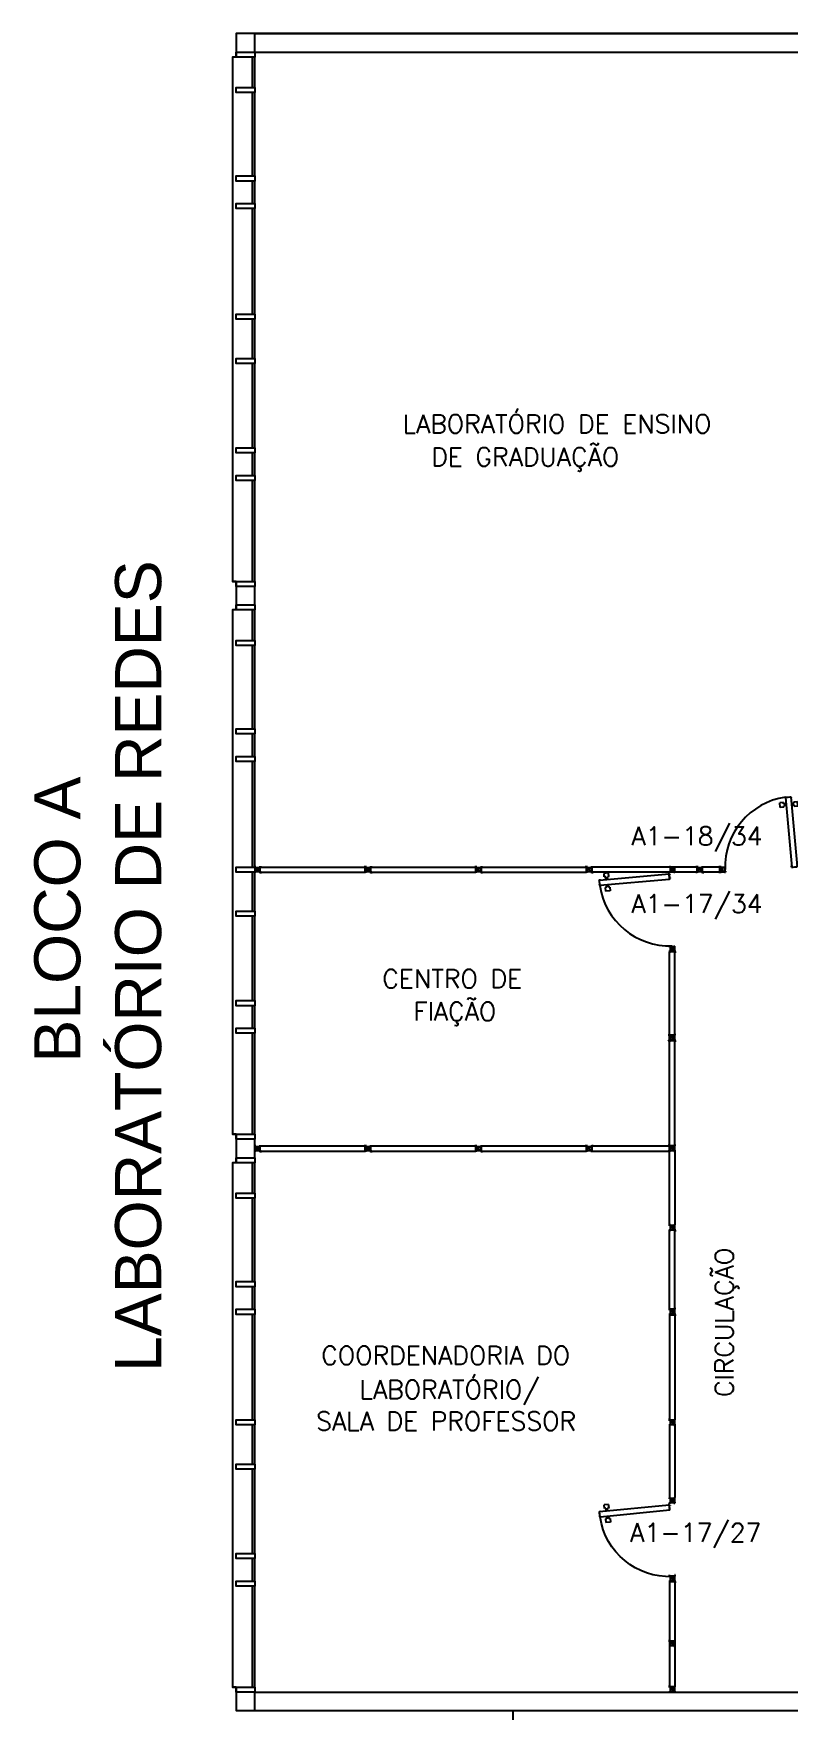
# Model space of a CAD drawing. Header units: millimetres. Extents: x 2280 to 2568, y 1267 to 1403.
# Drawn here: x 2291.83 to 2300.03, y 1291.29 to 1309.5 of the extents above; entities that cross this region are included whole.
import ezdxf

# ---------------------------------------------------------------- set-up
doc = ezdxf.new("R2010")
doc.units = ezdxf.units.MM
for name, color, linetype in [('ALV', 2, 'Continuous'), ('AREA', 2, 'Continuous'), ('DIV', 2, 'Continuous'), ('ENDEREÇO NOVO', 2, 'Continuous'), ('ESQ', 1, 'Continuous'), ('ESTRUT', 2, 'Continuous'), ('PL-Áreas-Depto', 2, 'Continuous'), ('TEXTO', 2, 'Continuous'), ('USO', 2, 'Continuous')]:
    doc.layers.add(name, color=color, linetype=linetype)
doc.styles.get("Standard").update_dxf_attribs({"font": 'arial.ttf'})
doc.styles.add('UNB-100', font='simplex.shx', dxfattribs={"height": 0.2})

# ---------------------------------------------------------------- blocks, each defined once
blk = doc.blocks.new('ESQ6')
at = {"layer": 'ESQ'}
for p, q in [((-0.24, 5.745), (-0.24, 0.055)), ((-0.2, 5.745), (-0.24, 5.745)), ((-0.2, 5.745), (-0.2, 5.745)), ((-0.025, 5.415), (-0.025, 5.745)), ((0, 5.415), (0, 5.745)), ((-0.025, 4.455), (-0.025, 5.36)), ((0, 4.455), (0, 5.36)), ((-0.025, 4.155), (-0.025, 4.4)), ((0, 4.155), (0, 4.4)), ((-0.025, 2.955), (-0.025, 4.1)), ((0, 2.955), (0, 4.1)), ((-0.025, 2.475), (-0.025, 2.9)), ((0, 2.475), (0, 2.9)), ((-0.025, 1.505), (-0.025, 2.42)), ((0, 1.505), (0, 2.42)), ((-0.025, 1.205), (-0.025, 1.45)), ((0, 1.205), (0, 1.45)), ((-0.025, 0.055), (-0.025, 1.15)), ((0, 0.055), (0, 1.15)), ((-0.2, 0.055), (-0.24, 0.055))]:
    blk.add_line(p, q, dxfattribs=at)
for points in [[(0, 5.745), (-0.2, 5.745), (-0.2, 5.8), (0, 5.8)], [(0, 5.36), (-0.2, 5.36), (-0.2, 5.415), (0, 5.415)], [(0, 4.4), (-0.2, 4.4), (-0.2, 4.455), (0, 4.455)], [(0, 4.1), (-0.2, 4.1), (-0.2, 4.155), (0, 4.155)], [(0, 2.9), (-0.2, 2.9), (-0.2, 2.955), (0, 2.955)], [(0, 2.42), (-0.2, 2.42), (-0.2, 2.475), (0, 2.475)], [(0, 1.45), (-0.2, 1.45), (-0.2, 1.505), (0, 1.505)], [(0, 1.15), (-0.2, 1.15), (-0.2, 1.205), (0, 1.205)], [(0, 0), (-0.2, 0), (-0.2, 0.055), (0, 0.055)]]:
    blk.add_lwpolyline(points, close=True, dxfattribs=at)
blk = doc.blocks.new('MTDIV')
for p, q in [((-0.0285, 0.0185), (-0.0285, 0.0285)), ((-0.0185, 0.0285), (-0.0285, 0.0285)), ((-0.0265, 0.0185), (-0.0285, 0.0185)), ((-0.0265, 0.0235), (-0.0265, 0.0265)), ((-0.0265, 0.0265), (-0.0185, 0.0265)), ((-0.0265, 0.0235), (0.0265, 0.0235)), ((-0.0215, 0.0235), (-0.0265, 0.0235)), ((-0.0265, 0.0185), (-0.0265, 0.0215)), ((-0.0265, 0.0215), (-0.0235, 0.0215)), ((-0.0235, 0.0215), (-0.0235, -0.0215)), ((-0.0215, 0.0235), (-0.0215, 0.0215)), ((-0.0215, 0.0215), (0.0215, 0.0215)), ((-0.0215, 0.0195), (0.0195, 0.0195)), ((-0.0215, 0.0195), (-0.0215, -0.0195)), ((-0.0185, 0.0265), (-0.0185, 0.0285)), ((-0.0049, 0), (0.0049, 0)), ((0, -0.0049), (0, 0.0049)), ((0.0115, 0.0095), (0.0115, 0.0075)), ((0.0195, 0.0095), (0.0115, 0.0095)), ((0.0215, 0.0075), (0.0115, 0.0075)), ((0.0135, 0.0075), (0.0135, 0.0055)), ((0.0215, 0.0055), (0.0135, 0.0055)), ((0.0185, 0.0265), (0.0185, 0.0285)), ((0.0185, 0.0285), (0.0285, 0.0285)), ((0.0185, 0.0265), (0.0265, 0.0265)), ((0.0195, 0.0195), (0.0195, 0.0095)), ((0.0215, 0.0235), (0.0215, 0.0075)), ((0.0215, 0.0235), (0.0265, 0.0235)), ((0.0215, 0.0055), (0.0215, -0.0055)), ((0.0235, 0.0215), (0.0235, -0.0215)), ((0.0265, 0.0215), (0.0235, 0.0215)), ((0.0265, 0.0235), (0.0265, 0.0265)), ((0.0265, 0.0185), (0.0265, 0.0215)), ((0.0265, 0.0185), (0.0285, 0.0185)), ((0.0285, 0.0185), (0.0285, 0.0285)), ((-0.0285, -0.0185), (-0.0285, -0.0285)), ((-0.0285, -0.0185), (-0.0265, -0.0185)), ((-0.0185, -0.0285), (-0.0285, -0.0285)), ((-0.0265, -0.0185), (-0.0265, -0.0215)), ((-0.0265, -0.0215), (-0.0235, -0.0215)), ((0.0265, -0.0235), (-0.0265, -0.0235)), ((-0.0265, -0.0235), (-0.0265, -0.0265)), ((-0.0215, -0.0235), (-0.0265, -0.0235)), ((-0.0185, -0.0265), (-0.0265, -0.0265)), ((-0.0215, -0.0195), (0.0195, -0.0195)), ((-0.0215, -0.0215), (0.0215, -0.0215)), ((-0.0215, -0.0215), (-0.0215, -0.0235)), ((-0.0185, -0.0265), (-0.0185, -0.0285)), ((0.0115, -0.0075), (0.0115, -0.0095)), ((0.0215, -0.0075), (0.0115, -0.0075)), ((0.0195, -0.0095), (0.0115, -0.0095)), ((0.0135, -0.0055), (0.0135, -0.0075)), ((0.0215, -0.0055), (0.0135, -0.0055)), ((0.0185, -0.0265), (0.0185, -0.0285)), ((0.0265, -0.0265), (0.0185, -0.0265)), ((0.0185, -0.0285), (0.0285, -0.0285)), ((0.0195, -0.0095), (0.0195, -0.0195)), ((0.0215, -0.0075), (0.0215, -0.0235)), ((0.0215, -0.0235), (0.0265, -0.0235)), ((0.0265, -0.0215), (0.0235, -0.0215)), ((0.0265, -0.0185), (0.0265, -0.0215)), ((0.0285, -0.0185), (0.0265, -0.0185)), ((0.0265, -0.0235), (0.0265, -0.0265)), ((0.0285, -0.0185), (0.0285, -0.0285))]:
    blk.add_line(p, q)
blk = doc.blocks.new('DIV12')
for p, q in [((-0.005, 0), (0.005, 0)), ((0, -0.005), (0, 0.005)), ((0.024, 0.018), (0.028, 0.018)), ((0.024, 0.018), (0.024, 0.016)), ((0.024, 0.016), (0.028, 0.016)), ((0.028, 0.03), (0.043, 0.03)), ((0.028, 0.018), (0.028, 0.03)), ((0.028, -0.017), (0.028, 0.016)), ((0.03, 0.028), (1.169, 0.028)), ((0.03, -0.029), (0.03, 0.028)), ((0.043, 0.03), (0.043, 0.028)), ((1.157, 0.03), (1.157, 0.028)), ((1.171, 0.03), (1.157, 0.03)), ((1.169, -0.029), (1.169, 0.028)), ((1.171, 0.018), (1.171, 0.03)), ((1.176, 0.018), (1.171, 0.018)), ((1.176, 0.016), (1.171, 0.016)), ((1.171, -0.017), (1.171, 0.016)), ((1.176, 0.018), (1.176, 0.016)), ((1.195, 0), (1.205, 0)), ((1.2, -0.005), (1.2, 0.005)), ((0.024, -0.017), (0.028, -0.017)), ((0.024, -0.017), (0.024, -0.019)), ((0.024, -0.019), (0.028, -0.019)), ((0.028, -0.031), (0.028, -0.019)), ((0.028, -0.031), (0.043, -0.031)), ((0.03, -0.029), (1.169, -0.029)), ((0.043, -0.029), (0.043, -0.031)), ((1.157, -0.029), (1.157, -0.031)), ((1.171, -0.031), (1.157, -0.031)), ((1.176, -0.017), (1.171, -0.017)), ((1.176, -0.019), (1.171, -0.019)), ((1.171, -0.031), (1.171, -0.019)), ((1.176, -0.017), (1.176, -0.019))]:
    blk.add_line(p, q)
blk = doc.blocks.new('PLXD')
at = {"color": 2}
for p, q in [((-0.172, 0.786), (-0.161, 0.787)), ((-0.172, 0.786), (-0.171, 0.772)), ((-0.169, 0.772), (-0.171, 0.772)), ((-0.17, 0.784), (-0.114, 0.789)), ((-0.17, 0.784), (-0.103, 0.028)), ((-0.159, 0.792), (-0.161, 0.792)), ((-0.161, 0.792), (-0.161, 0.787)), ((-0.159, 0.792), (-0.159, 0.787)), ((-0.159, 0.787), (-0.126, 0.79)), ((-0.124, 0.795), (-0.126, 0.795)), ((-0.124, 0.795), (-0.124, 0.79)), ((-0.124, 0.79), (-0.112, 0.791)), ((-0.114, 0.789), (-0.046, 0.033)), ((-0.112, 0.791), (-0.11, 0.777)), ((-0.105, 0.026), (-0.106, 0.04)), ((-0.104, 0.04), (-0.106, 0.04)), ((-0.105, 0.026), (-0.093, 0.027)), ((-0.103, 0.028), (-0.046, 0.033)), ((-0.092, 0.022), (-0.093, 0.027)), ((-0.09, 0.022), (-0.092, 0.022)), ((-0.091, 0.027), (-0.058, 0.03)), ((-0.09, 0.022), (-0.091, 0.027)), ((-0.057, 0.025), (-0.058, 0.03)), ((-0.055, 0.025), (-0.057, 0.025)), ((-0.056, 0.03), (-0.044, 0.031)), ((-0.055, 0.025), (-0.056, 0.03)), ((-0.045, 0.045), (-0.047, 0.045)), ((-0.044, 0.031), (-0.045, 0.045)), ((-0.008, 0), (0.006, 0)), ((0, 0.007), (0, -0.006))]:
    blk.add_line(p, q, dxfattribs=at)
for p, q in [((-0.126, 0.795), (-0.126, 0.79)), ((-0.11, 0.777), (-0.112, 0.777))]:
    blk.add_line(p, q)
at = {"color": 1}
for p, q in [((-0.08, 0.737), (-0.041, 0.74)), ((-0.079, 0.722), (-0.08, 0.737)), ((-0.036, 0.691), (-0.041, 0.74)), ((-0.194, 0.727), (-0.233, 0.723)), ((-0.229, 0.673), (-0.233, 0.723)), ((-0.189, 0.677), (-0.229, 0.673)), ((-0.192, 0.712), (-0.194, 0.727)), ((-0.164, 0.714), (-0.192, 0.712)), ((-0.162, 0.694), (-0.19, 0.692)), ((-0.189, 0.677), (-0.19, 0.692)), ((-0.107, 0.719), (-0.079, 0.722)), ((-0.106, 0.7), (-0.077, 0.702)), ((-0.076, 0.687), (-0.077, 0.702)), ((-0.076, 0.687), (-0.036, 0.691))]:
    blk.add_line(p, q, dxfattribs=at)
blk.add_arc((-0.064, 0.029), 0.764, 98.125, 182.1419, dxfattribs=at)
blk = doc.blocks.new('PLXE')
at = {"color": 1}
for p, q in [((0.043, 0.69), (0.048, 0.74)), ((0.087, 0.736), (0.048, 0.74)), ((0.086, 0.721), (0.087, 0.736)), ((0.082, 0.686), (0.043, 0.69)), ((0.082, 0.686), (0.084, 0.701)), ((0.112, 0.698), (0.084, 0.701)), ((0.114, 0.718), (0.086, 0.721)), ((0.169, 0.693), (0.197, 0.69)), ((0.171, 0.713), (0.199, 0.71)), ((0.195, 0.675), (0.197, 0.69)), ((0.195, 0.675), (0.235, 0.671)), ((0.199, 0.71), (0.2, 0.725)), ((0.2, 0.725), (0.24, 0.721)), ((0.235, 0.671), (0.24, 0.721))]:
    blk.add_line(p, q, dxfattribs=at)
at = {"color": 2}
for p, q in [((0.121, 0.788), (0.047, 0.032)), ((0.178, 0.782), (0.103, 0.027)), ((0.119, 0.79), (0.118, 0.776)), ((0.118, 0.776), (0.12, 0.776)), ((0.131, 0.789), (0.119, 0.79)), ((0.178, 0.782), (0.121, 0.788)), ((0.131, 0.794), (0.133, 0.794)), ((0.131, 0.794), (0.131, 0.789)), ((0.133, 0.794), (0.133, 0.789)), ((0.166, 0.786), (0.133, 0.789)), ((0.166, 0.791), (0.168, 0.79)), ((0.166, 0.791), (0.166, 0.786)), ((0.168, 0.79), (0.168, 0.785)), ((0.18, 0.784), (0.168, 0.785)), ((0.176, 0.77), (0.178, 0.77)), ((0.18, 0.784), (0.178, 0.77)), ((-0.008, 0), (0.008, 0)), ((0, 0.006), (0, -0.007)), ((0.044, 0.031), (0.046, 0.045)), ((0.056, 0.029), (0.044, 0.031)), ((0.046, 0.045), (0.048, 0.045)), ((0.103, 0.027), (0.047, 0.032)), ((0.056, 0.024), (0.056, 0.029)), ((0.056, 0.024), (0.058, 0.024)), ((0.091, 0.026), (0.058, 0.029)), ((0.058, 0.024), (0.058, 0.029)), ((0.091, 0.021), (0.091, 0.026)), ((0.091, 0.021), (0.093, 0.021)), ((0.105, 0.025), (0.093, 0.026)), ((0.093, 0.021), (0.093, 0.026)), ((0.104, 0.039), (0.106, 0.039)), ((0.105, 0.025), (0.106, 0.039))]:
    blk.add_line(p, q, dxfattribs=at)
at = {"color": 1}
blk.add_arc((0.065, 0.028), 0.764, 357.9063, 81.358, dxfattribs=at)

msp = doc.modelspace()

# ---------------------------------------------------------------- linework, layer by layer
at = {"layer": 'ALV'}
for p, q in [((2294.232, 1309.498), (2306.032, 1309.498)), ((2294.232, 1309.298), (2306.032, 1309.298))]:
    msp.add_line(p, q, dxfattribs=at)
at = {"layer": 'DIV'}
for p, q in [((2299.066, 1300.425), (2299.056, 1300.425)), ((2299.061, 1300.42), (2299.061, 1300.43)), ((2299.084, 1300.443), (2299.089, 1300.443)), ((2299.084, 1300.443), (2299.084, 1300.441)), ((2299.084, 1300.441), (2299.089, 1300.441)), ((2299.084, 1300.408), (2299.089, 1300.408)), ((2299.084, 1300.408), (2299.084, 1300.406)), ((2299.084, 1300.406), (2299.089, 1300.406)), ((2299.089, 1300.455), (2299.104, 1300.455)), ((2299.089, 1300.443), (2299.089, 1300.455)), ((2299.089, 1300.408), (2299.089, 1300.441)), ((2299.089, 1300.394), (2299.089, 1300.406)), ((2299.089, 1300.394), (2299.104, 1300.394)), ((2299.278, 1300.453), (2299.091, 1300.453)), ((2299.091, 1300.396), (2299.091, 1300.453)), ((2299.278, 1300.396), (2299.091, 1300.396)), ((2299.104, 1300.455), (2299.104, 1300.453)), ((2299.104, 1300.396), (2299.104, 1300.394)), ((2299.266, 1300.455), (2299.266, 1300.453)), ((2299.28, 1300.455), (2299.266, 1300.455)), ((2299.266, 1300.396), (2299.266, 1300.394)), ((2299.28, 1300.394), (2299.266, 1300.394)), ((2299.278, 1300.396), (2299.278, 1300.453)), ((2299.28, 1300.443), (2299.28, 1300.455)), ((2299.285, 1300.443), (2299.28, 1300.443)), ((2299.285, 1300.441), (2299.28, 1300.441)), ((2299.28, 1300.408), (2299.28, 1300.441)), ((2299.285, 1300.408), (2299.28, 1300.408)), ((2299.285, 1300.406), (2299.28, 1300.406)), ((2299.28, 1300.394), (2299.28, 1300.406)), ((2299.285, 1300.443), (2299.285, 1300.441)), ((2299.285, 1300.408), (2299.285, 1300.406)), ((2299.314, 1300.425), (2299.303, 1300.425)), ((2299.309, 1300.42), (2299.309, 1300.43)), ((2298.73, 1299.536), (2298.73, 1299.522)), ((2298.742, 1299.536), (2298.73, 1299.536)), ((2298.73, 1299.522), (2298.732, 1299.522)), ((2298.732, 1298.629), (2298.732, 1299.534)), ((2298.789, 1299.534), (2298.732, 1299.534)), ((2298.742, 1299.541), (2298.742, 1299.536)), ((2298.742, 1299.541), (2298.744, 1299.541)), ((2298.744, 1299.541), (2298.744, 1299.536)), ((2298.777, 1299.536), (2298.744, 1299.536)), ((2298.756, 1299.565), (2298.766, 1299.565)), ((2298.766, 1299.565), (2298.756, 1299.565)), ((2298.761, 1299.559), (2298.761, 1299.57)), ((2298.761, 1299.559), (2298.761, 1299.57)), ((2298.777, 1299.541), (2298.777, 1299.536)), ((2298.777, 1299.541), (2298.779, 1299.541)), ((2298.779, 1299.541), (2298.779, 1299.536)), ((2298.791, 1299.536), (2298.779, 1299.536)), ((2298.789, 1298.629), (2298.789, 1299.534)), ((2298.789, 1299.522), (2298.791, 1299.522)), ((2298.791, 1299.536), (2298.791, 1299.522)), ((2298.732, 1298.629), (2298.718, 1298.629)), ((2298.718, 1298.629), (2298.718, 1298.627)), ((2298.718, 1298.57), (2298.718, 1298.568)), ((2298.732, 1298.568), (2298.718, 1298.568)), ((2298.73, 1298.641), (2298.732, 1298.641)), ((2298.73, 1298.627), (2298.73, 1298.641)), ((2298.73, 1298.57), (2298.73, 1298.627)), ((2298.742, 1298.627), (2298.73, 1298.627)), ((2298.732, 1298.617), (2298.732, 1298.629)), ((2298.789, 1298.629), (2298.732, 1298.629)), ((2298.737, 1298.617), (2298.732, 1298.617)), ((2298.732, 1298.582), (2298.732, 1298.615)), ((2298.737, 1298.615), (2298.732, 1298.615)), ((2298.737, 1298.582), (2298.732, 1298.582)), ((2298.732, 1298.568), (2298.732, 1298.58)), ((2298.737, 1298.58), (2298.732, 1298.58)), ((2298.737, 1298.617), (2298.737, 1298.615)), ((2298.737, 1298.582), (2298.737, 1298.58)), ((2298.742, 1298.622), (2298.742, 1298.627)), ((2298.742, 1298.622), (2298.744, 1298.622)), ((2298.744, 1298.622), (2298.744, 1298.627)), ((2298.777, 1298.627), (2298.744, 1298.627)), ((2298.756, 1298.598), (2298.766, 1298.598)), ((2298.766, 1298.598), (2298.756, 1298.598)), ((2298.761, 1298.593), (2298.761, 1298.604)), ((2298.761, 1298.593), (2298.761, 1298.604)), ((2298.777, 1298.622), (2298.777, 1298.627)), ((2298.777, 1298.622), (2298.779, 1298.622)), ((2298.779, 1298.622), (2298.779, 1298.627)), ((2298.791, 1298.627), (2298.779, 1298.627)), ((2298.789, 1298.641), (2298.791, 1298.641)), ((2298.791, 1298.627), (2298.791, 1298.641)), ((2297.856, 1297.398), (2297.866, 1297.398)), ((2297.861, 1297.393), (2297.861, 1297.404)), ((2297.884, 1297.417), (2297.889, 1297.417)), ((2297.884, 1297.417), (2297.884, 1297.415)), ((2297.884, 1297.415), (2297.889, 1297.415)), ((2297.884, 1297.382), (2297.889, 1297.382)), ((2297.884, 1297.382), (2297.884, 1297.38)), ((2297.884, 1297.38), (2297.889, 1297.38)), ((2297.889, 1297.429), (2297.904, 1297.429)), ((2297.889, 1297.417), (2297.889, 1297.429)), ((2297.889, 1297.382), (2297.889, 1297.415)), ((2297.889, 1297.368), (2297.889, 1297.38)), ((2297.889, 1297.368), (2297.904, 1297.368)), ((2297.891, 1297.427), (2298.73, 1297.427)), ((2297.891, 1297.37), (2297.891, 1297.427)), ((2297.891, 1297.37), (2298.73, 1297.37)), ((2297.904, 1297.429), (2297.904, 1297.427)), ((2297.904, 1297.37), (2297.904, 1297.368)), ((2298.732, 1297.429), (2298.718, 1297.429)), ((2298.718, 1297.429), (2298.718, 1297.427)), ((2298.718, 1297.37), (2298.718, 1297.368)), ((2298.732, 1297.368), (2298.718, 1297.368)), ((2298.73, 1297.37), (2298.73, 1297.427)), ((2298.732, 1297.417), (2298.732, 1297.429)), ((2298.737, 1297.417), (2298.732, 1297.417)), ((2298.732, 1297.382), (2298.732, 1297.415)), ((2298.737, 1297.415), (2298.732, 1297.415)), ((2298.737, 1297.382), (2298.732, 1297.382)), ((2298.732, 1297.368), (2298.732, 1297.38)), ((2298.737, 1297.38), (2298.732, 1297.38)), ((2298.732, 1296.569), (2298.732, 1297.37)), ((2298.737, 1297.417), (2298.737, 1297.415)), ((2298.737, 1297.382), (2298.737, 1297.38)), ((2298.756, 1297.398), (2298.766, 1297.398)), ((2298.766, 1297.398), (2298.756, 1297.398)), ((2298.761, 1297.393), (2298.761, 1297.404)), ((2298.761, 1297.404), (2298.761, 1297.393)), ((2298.789, 1297.37), (2298.789, 1296.569)), ((2298.73, 1296.512), (2298.73, 1296.498)), ((2298.742, 1296.512), (2298.73, 1296.512)), ((2298.73, 1296.498), (2298.732, 1296.498)), ((2298.732, 1295.655), (2298.732, 1296.51)), ((2298.789, 1296.51), (2298.732, 1296.51)), ((2298.742, 1296.517), (2298.742, 1296.512)), ((2298.744, 1296.517), (2298.744, 1296.512)), ((2298.777, 1296.512), (2298.744, 1296.512)), ((2298.777, 1296.517), (2298.777, 1296.512)), ((2298.779, 1296.517), (2298.779, 1296.512)), ((2298.791, 1296.512), (2298.779, 1296.512)), ((2298.789, 1295.655), (2298.789, 1296.51)), ((2298.789, 1296.498), (2298.791, 1296.498)), ((2298.791, 1296.512), (2298.791, 1296.498)), ((2298.73, 1295.667), (2298.732, 1295.667)), ((2298.73, 1295.653), (2298.73, 1295.667)), ((2298.742, 1295.653), (2298.73, 1295.653)), ((2298.789, 1295.655), (2298.732, 1295.655)), ((2298.742, 1295.648), (2298.742, 1295.653)), ((2298.742, 1295.648), (2298.744, 1295.648)), ((2298.744, 1295.648), (2298.744, 1295.653)), ((2298.777, 1295.653), (2298.744, 1295.653)), ((2298.777, 1295.648), (2298.777, 1295.653)), ((2298.777, 1295.648), (2298.779, 1295.648)), ((2298.779, 1295.648), (2298.779, 1295.653)), ((2298.791, 1295.653), (2298.779, 1295.653)), ((2298.789, 1295.667), (2298.791, 1295.667)), ((2298.791, 1295.653), (2298.791, 1295.667)), ((2298.766, 1295.624), (2298.756, 1295.624)), ((2298.761, 1295.619), (2298.761, 1295.63)), ((2298.732, 1294.396), (2298.732, 1293.609)), ((2298.789, 1294.396), (2298.789, 1293.609)), ((2298.732, 1292.771), (2298.73, 1292.771)), ((2298.73, 1292.757), (2298.73, 1292.771)), ((2298.73, 1292.757), (2298.742, 1292.757)), ((2298.732, 1292.759), (2298.789, 1292.759)), ((2298.742, 1292.752), (2298.742, 1292.757)), ((2298.744, 1292.752), (2298.742, 1292.752)), ((2298.744, 1292.757), (2298.777, 1292.757)), ((2298.744, 1292.752), (2298.744, 1292.757)), ((2298.756, 1292.728), (2298.766, 1292.728)), ((2298.761, 1292.733), (2298.761, 1292.723)), ((2298.777, 1292.752), (2298.777, 1292.757)), ((2298.779, 1292.752), (2298.777, 1292.752)), ((2298.779, 1292.757), (2298.791, 1292.757)), ((2298.779, 1292.752), (2298.779, 1292.757)), ((2298.791, 1292.771), (2298.789, 1292.771)), ((2298.791, 1292.757), (2298.791, 1292.771)), ((2298.732, 1292.067), (2298.73, 1292.067)), ((2298.73, 1292.053), (2298.73, 1292.067)), ((2298.73, 1292.053), (2298.742, 1292.053)), ((2298.732, 1292.055), (2298.789, 1292.055)), ((2298.742, 1292.048), (2298.742, 1292.053)), ((2298.744, 1292.048), (2298.742, 1292.048)), ((2298.744, 1292.053), (2298.777, 1292.053)), ((2298.744, 1292.048), (2298.744, 1292.053)), ((2298.756, 1292.024), (2298.766, 1292.024)), ((2298.761, 1292.03), (2298.761, 1292.019)), ((2298.777, 1292.048), (2298.777, 1292.053)), ((2298.779, 1292.048), (2298.777, 1292.048)), ((2298.779, 1292.053), (2298.791, 1292.053)), ((2298.779, 1292.048), (2298.779, 1292.053)), ((2298.791, 1292.067), (2298.789, 1292.067)), ((2298.791, 1292.053), (2298.791, 1292.067)), ((2294.232, 1291.498), (2303.019, 1291.498)), ((2294.232, 1291.298), (2303.019, 1291.298))]:
    msp.add_line(p, q, dxfattribs=at)
at = {"layer": 'ESQ'}
for p, q in [((2293.992, 1309.243), (2293.992, 1303.553)), ((2294.032, 1309.243), (2293.992, 1309.243)), ((2294.032, 1309.243), (2294.032, 1309.243)), ((2294.207, 1308.913), (2294.207, 1309.243)), ((2294.232, 1308.913), (2294.232, 1309.243)), ((2294.207, 1307.953), (2294.207, 1308.858)), ((2294.232, 1307.953), (2294.232, 1308.858)), ((2294.207, 1307.653), (2294.207, 1307.898)), ((2294.232, 1307.653), (2294.232, 1307.898)), ((2294.207, 1306.453), (2294.207, 1307.598)), ((2294.232, 1306.453), (2294.232, 1307.598)), ((2294.207, 1305.973), (2294.207, 1306.398)), ((2294.232, 1305.973), (2294.232, 1306.398)), ((2294.207, 1305.003), (2294.207, 1305.918)), ((2294.232, 1305.003), (2294.232, 1305.918)), ((2294.207, 1304.703), (2294.207, 1304.948)), ((2294.232, 1304.703), (2294.232, 1304.948)), ((2294.207, 1303.553), (2294.207, 1304.648)), ((2294.232, 1303.553), (2294.232, 1304.648)), ((2294.032, 1303.553), (2293.992, 1303.553)), ((2293.992, 1297.243), (2293.992, 1291.553)), ((2294.032, 1297.243), (2293.992, 1297.243)), ((2294.032, 1297.243), (2294.032, 1297.243)), ((2294.207, 1296.913), (2294.207, 1297.243)), ((2294.232, 1296.913), (2294.232, 1297.243)), ((2294.207, 1295.953), (2294.207, 1296.858)), ((2294.232, 1295.953), (2294.232, 1296.858)), ((2294.207, 1295.653), (2294.207, 1295.898)), ((2294.232, 1295.653), (2294.232, 1295.898)), ((2294.207, 1294.453), (2294.207, 1295.598)), ((2294.232, 1294.453), (2294.232, 1295.598)), ((2294.207, 1293.973), (2294.207, 1294.398)), ((2294.232, 1293.973), (2294.232, 1294.398)), ((2294.207, 1293.003), (2294.207, 1293.918)), ((2294.232, 1293.003), (2294.232, 1293.918)), ((2294.207, 1292.703), (2294.207, 1292.948)), ((2294.232, 1292.703), (2294.232, 1292.948)), ((2294.207, 1291.553), (2294.207, 1292.648)), ((2294.232, 1291.553), (2294.232, 1292.648)), ((2294.032, 1291.553), (2293.992, 1291.553))]:
    msp.add_line(p, q, dxfattribs=at)
for points in [[(2294.232, 1309.243), (2294.032, 1309.243), (2294.032, 1309.298), (2294.232, 1309.298)], [(2294.232, 1308.858), (2294.032, 1308.858), (2294.032, 1308.913), (2294.232, 1308.913)], [(2294.232, 1307.898), (2294.032, 1307.898), (2294.032, 1307.953), (2294.232, 1307.953)], [(2294.232, 1307.598), (2294.032, 1307.598), (2294.032, 1307.653), (2294.232, 1307.653)], [(2294.232, 1306.398), (2294.032, 1306.398), (2294.032, 1306.453), (2294.232, 1306.453)], [(2294.232, 1305.918), (2294.032, 1305.918), (2294.032, 1305.973), (2294.232, 1305.973)], [(2294.232, 1304.948), (2294.032, 1304.948), (2294.032, 1305.003), (2294.232, 1305.003)], [(2294.232, 1304.648), (2294.032, 1304.648), (2294.032, 1304.703), (2294.232, 1304.703)], [(2294.232, 1303.498), (2294.032, 1303.498), (2294.032, 1303.553), (2294.232, 1303.553)], [(2294.232, 1297.243), (2294.032, 1297.243), (2294.032, 1297.298), (2294.232, 1297.298)], [(2294.232, 1296.858), (2294.032, 1296.858), (2294.032, 1296.913), (2294.232, 1296.913)], [(2294.232, 1295.898), (2294.032, 1295.898), (2294.032, 1295.953), (2294.232, 1295.953)], [(2294.232, 1295.598), (2294.032, 1295.598), (2294.032, 1295.653), (2294.232, 1295.653)], [(2294.232, 1294.398), (2294.032, 1294.398), (2294.032, 1294.453), (2294.232, 1294.453)], [(2294.232, 1293.918), (2294.032, 1293.918), (2294.032, 1293.973), (2294.232, 1293.973)], [(2294.232, 1292.948), (2294.032, 1292.948), (2294.032, 1293.003), (2294.232, 1293.003)], [(2294.232, 1292.648), (2294.032, 1292.648), (2294.032, 1292.703), (2294.232, 1292.703)], [(2294.232, 1291.498), (2294.032, 1291.498), (2294.032, 1291.553), (2294.232, 1291.553)]]:
    msp.add_lwpolyline(points, close=True, dxfattribs=at)
at = {"layer": 'ESTRUT'}
for points in [[(2294.232, 1309.498), (2294.032, 1309.498), (2294.032, 1309.298), (2294.232, 1309.298)], [(2294.232, 1303.498), (2294.032, 1303.498), (2294.032, 1303.298), (2294.232, 1303.298)], [(2294.232, 1297.498), (2294.032, 1297.498), (2294.032, 1297.298), (2294.232, 1297.298)], [(2294.232, 1291.498), (2294.032, 1291.498), (2294.032, 1291.298), (2294.232, 1291.298)]]:
    msp.add_lwpolyline(points, close=True, dxfattribs=at)
at = {"layer": 'PL-Áreas-Depto'}
msp.add_lwpolyline([(2306.232, 1291.278), (2306.232, 1291.298), (2306.232, 1309.498), (2303.232, 1309.498), (2294.032, 1309.498), (2294.032, 1309.243), (2293.992, 1309.243), (2293.992, 1303.553), (2294.032, 1303.553), (2294.032, 1303.243), (2293.992, 1303.243), (2293.992, 1297.553), (2294.032, 1297.553), (2294.032, 1297.243), (2293.992, 1297.243), (2293.992, 1291.553), (2294.032, 1291.553), (2294.032, 1291.298), (2297.032, 1291.298), (2297.032, 1291.078)], dxfattribs=at)

# ---------------------------------------------------------------- block references
at = {"layer": 'DIV'}
for name, p in [('PLXD', (2300.161, 1300.425)), ('MTDIV', (2294.261, 1300.425)), ('DIV12', (2294.261, 1300.425)), ('MTDIV', (2295.461, 1300.425)), ('DIV12', (2295.461, 1300.425)), ('MTDIV', (2296.661, 1300.425)), ('DIV12', (2296.661, 1300.425)), ('MTDIV', (2297.861, 1300.425)), ('MTDIV', (2298.761, 1300.425)), ('MTDIV', (2299.061, 1300.425)), ('MTDIV', (2298.761, 1299.565)), ('MTDIV', (2298.761, 1298.598)), ('MTDIV', (2294.261, 1297.398)), ('DIV12', (2294.261, 1297.398)), ('MTDIV', (2295.461, 1297.398)), ('DIV12', (2295.461, 1297.398)), ('MTDIV', (2296.661, 1297.398)), ('DIV12', (2296.661, 1297.398)), ('MTDIV', (2297.861, 1297.398)), ('MTDIV', (2298.761, 1297.398)), ('MTDIV', (2298.761, 1296.541)), ('MTDIV', (2298.761, 1295.624)), ('MTDIV', (2298.761, 1294.424)), ('MTDIV', (2298.761, 1293.579)), ('MTDIV', (2298.761, 1292.728)), ('MTDIV', (2298.761, 1292.024)), ('MTDIV', (2298.761, 1291.528))]:
    msp.add_blockref(name, p, dxfattribs=at)
at = {"layer": 'DIV', "xscale": -1}
for name, p in [('DIV12', (2299.061, 1300.425)), ('MTDIV', (2299.309, 1300.425))]:
    msp.add_blockref(name, p, dxfattribs=at)
at = {"layer": 'DIV'}
for name, p, rotation in [('PLXD', (2298.761, 1300.425), 90), ('DIV12', (2298.761, 1297.398), 90), ('DIV12', (2298.761, 1295.624), 270), ('DIV12', (2298.761, 1292.728), 270)]:
    msp.add_blockref(name, p, dxfattribs=dict(at, rotation=rotation))
at = {"layer": 'DIV', "xscale": -1, "rotation": 90}
msp.add_blockref('PLXE', (2298.761, 1293.579), dxfattribs=at)
at = {"layer": 'ESQ'}
msp.add_blockref('ESQ6', (2294.232, 1297.498), dxfattribs=at)

# ---------------------------------------------------------------- texts
at = {"layer": 'AREA', "style": 'UNB-100'}
for s, p in [('LABORATÓRIO DE ENSINO', (2295.835, 1305.162)), ('DE GRADUAÇÃO', (2296.146, 1304.804)), ('COORDENADORIA DO', (2294.953, 1295.052)), ('LABORATÓRIO/', (2295.368, 1294.682)), ('SALA DE PROFESSOR', (2294.898, 1294.339))]:
    msp.add_text(s, height=0.2, dxfattribs=at).set_placement(p)
at = {"layer": 'ENDEREÇO NOVO', "style": 'UNB-100'}
for s, p in [('A1-18/34', (2298.318, 1300.689)), ('A1-17/34', (2298.318, 1299.954)), ('A1-17/27', (2298.305, 1293.13))]:
    msp.add_text(s, height=0.2, dxfattribs=at).set_placement(p)
at = {"layer": 'TEXTO', "style": 'UNB-100'}
for s, p in [('CENTRO DE', (2295.615, 1299.14)), ('FIAÇÃO', (2295.952, 1298.786))]:
    msp.add_text(s, height=0.2, dxfattribs=at).set_placement(p)
msp.add_text('CIRCULAÇÃO', height=0.2, rotation=90, dxfattribs=at).set_placement((2299.425, 1294.701))
at = {"layer": 'USO'}
for s, p in [('LABORATÓRIO DE REDES', (2293.217, 1294.972)), ('BLOCO A', (2292.34, 1298.33))]:
    msp.add_text(s, height=0.5, rotation=90, dxfattribs=at).set_placement(p)

doc.saveas('drawing.dxf')
